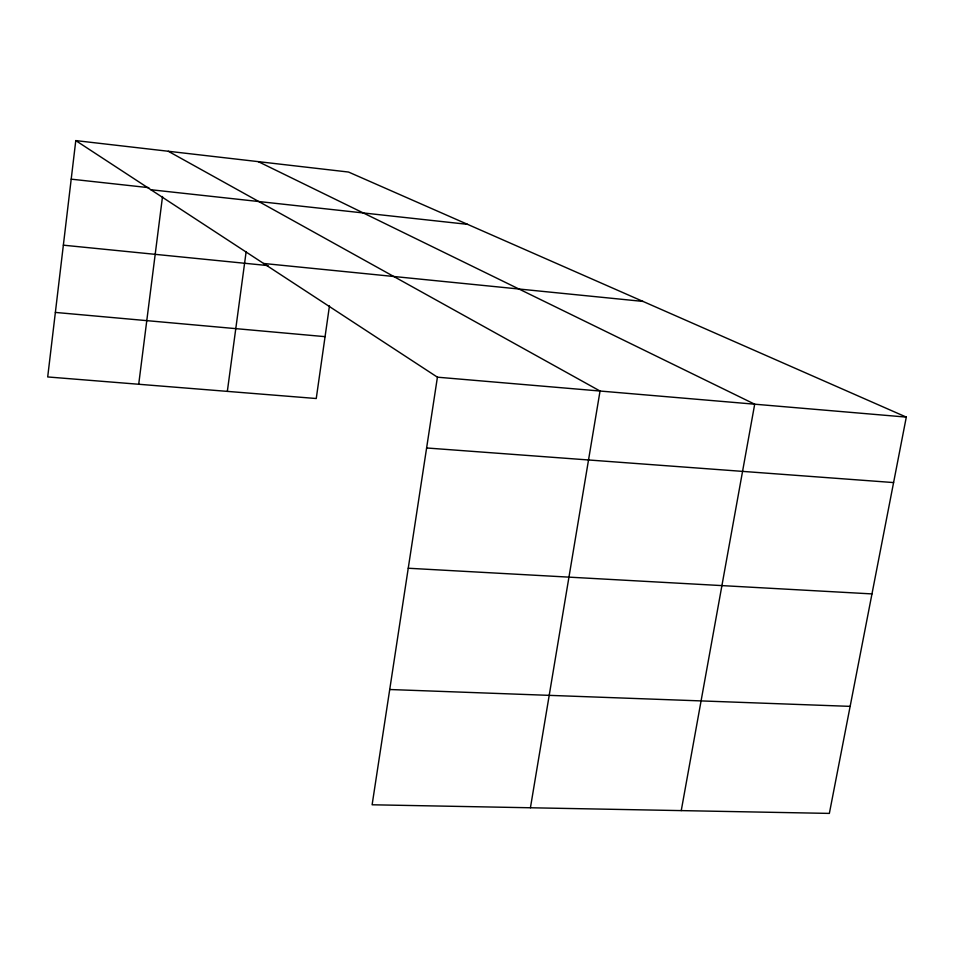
<?xml version="1.0" encoding="UTF-8"?>
<svg xmlns="http://www.w3.org/2000/svg" width="954" height="954" viewBox="0 0 954 954"><rect width="100%" height="100%" fill="white"/><g stroke="black" fill="none" stroke-linecap="round" stroke-linejoin="round"><path stroke-width="1.43" d="M75.783 140.596L437.421 377.188L372.12 804.782L829.36 813.404L906.3 417.101L348.52 172.042L75.783 140.596L47.7 376.949L316.251 398.522L329.452 305.9M138.712 384.259L162.526 196.5M227.338 391.378L246.156 251.594M530.424 807.764L600.042 391.033L168.262 151.257M681.251 810.602L754.697 404.198L258.26 161.631M389.721 689.515L850.133 706.365M408.24 568.238L871.968 593.913M426.605 447.975L893.588 482.569M437.421 377.188L906.3 417.101M55.368 312.423L325.064 336.655M263.602 263.471L642.996 301.416M63.358 245.178L268.098 265.606M150.887 189.739L467.555 224.345M71.204 179.161L148.8 187.664"/></g></svg>
